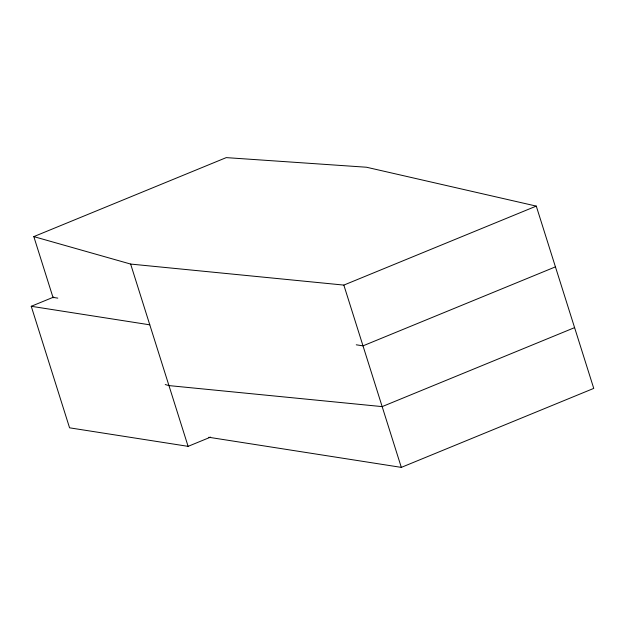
<?xml version="1.0" encoding="UTF-8"?>
<svg xmlns="http://www.w3.org/2000/svg" width="625" height="625" viewBox="0 0 625 625"><rect width="100%" height="100%" fill="white"/><g stroke="black" fill="none" stroke-linecap="round" stroke-linejoin="round"><path stroke-width="0.94" d="M53.125 297.836L33.82 236.609L226.242 157.617L366.508 167.234L536.273 206.102L593.75 388.391L401.32 467.383L208.758 437.266M210.617 437.117L188.109 446.352L69.57 427.82L31.25 306.289L53.758 297.055M33.82 236.609L130.633 264.062L343.844 285.094L536.273 206.102M555.43 266.867L363.008 345.852L356.266 344.805M574.594 327.625L382.164 406.617L168.945 385.594L165.227 384.539M52.977 297.375L57.789 298.125M31.25 306.289L149.789 324.828M343.844 285.094L401.32 467.383M130.633 264.062L188.109 446.352"/></g></svg>
